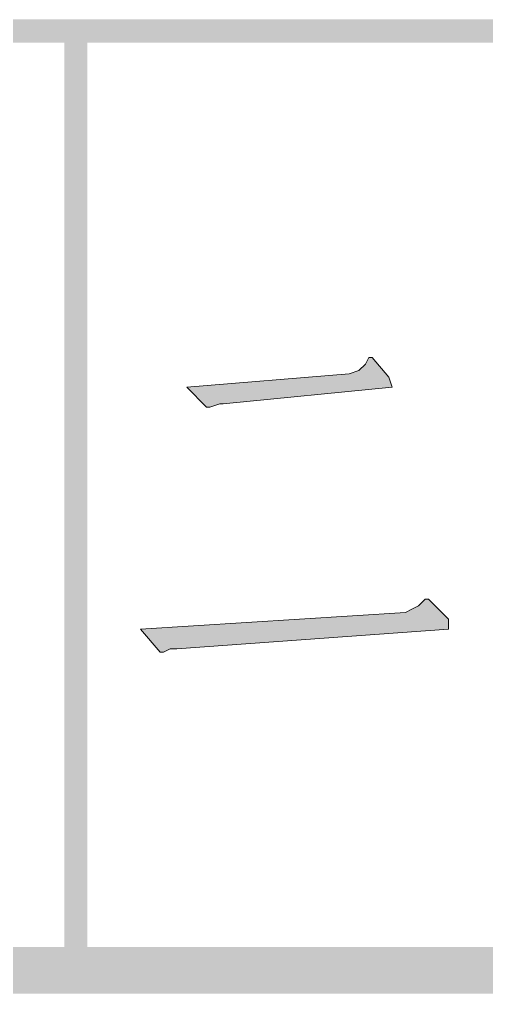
# Model space of a CAD drawing. Header units: millimetres. Extents: x 24 to 410, y 10 to 282.
# Drawn here: x 313.37 to 319.34, y 9.65 to 22.1 of the extents above; entities that cross this region are included whole.
import ezdxf

# ---------------------------------------------------------------- set-up
doc = ezdxf.new("R2010")
doc.units = ezdxf.units.MM

msp = doc.modelspace()

# ---------------------------------------------------------------- hatches: boundary and pattern name
h = msp.add_hatch(color=7)
h.dxf.hatch_style = 2
h.paths.add_polyline_path([(30.098965, 22.098), (30.098965, 21.801667), (410.082965, 22.098)])
h = msp.add_hatch(color=7)
h.dxf.hatch_style = 2
h.paths.add_polyline_path([(30.098965, 21.801667), (410.082965, 22.098), (410.082965, 21.801667)])
h = msp.add_hatch(color=7)
h.dxf.hatch_style = 2
h.paths.add_polyline_path([(314.240333, 21.971), (313.944, 21.971), (314.240333, 9.948333)])
h = msp.add_hatch(color=7)
h.dxf.hatch_style = 2
h.paths.add_polyline_path([(313.944, 21.971), (314.240333, 9.948333), (313.944, 9.948333)])
h = msp.add_hatch(color=7)
h.dxf.hatch_style = 2
h.paths.add_polyline_path([(317.881, 17.78), (317.838667, 17.78), (317.796333, 17.695333), (317.711667, 17.610667), (317.584667, 17.568333), (315.510333, 17.399), (315.764333, 17.145), (315.806667, 17.145), (315.933667, 17.187333), (315.976, 17.187333), (318.135, 17.399), (318.092667, 17.526)])
h = msp.add_hatch(color=7)
h.dxf.hatch_style = 2
h.paths.add_polyline_path([(318.600667, 14.689667), (318.558333, 14.689667), (318.473667, 14.605), (318.389, 14.562667), (318.304333, 14.520333), (314.917667, 14.308667), (315.171667, 14.012333), (315.214, 14.012333), (315.298667, 14.054667), (315.383333, 14.054667), (318.854667, 14.308667), (318.854667, 14.435667)])
h = msp.add_hatch(color=7)
h.dxf.hatch_style = 2
h.paths.add_polyline_path([(30.395333, 10.244667), (29.802667, 9.652), (409.786667, 10.244667)])
h = msp.add_hatch(color=7)
h.dxf.hatch_style = 2
h.paths.add_polyline_path([(29.802667, 9.652), (409.786667, 10.244667), (410.379333, 9.652)])

# ---------------------------------------------------------------- linework, layer by layer
at = {"color": 7, "lineweight": 0}
for points in [[(317.881, 17.78), (317.838667, 17.78), (317.796333, 17.695333), (317.711667, 17.610667), (317.584667, 17.568333), (315.510333, 17.399), (315.764333, 17.145), (315.806667, 17.145), (315.933667, 17.187333), (315.976, 17.187333), (318.135, 17.399), (318.092667, 17.526)], [(318.600667, 14.689667), (318.558333, 14.689667), (318.473667, 14.605), (318.389, 14.562667), (318.304333, 14.520333), (314.917667, 14.308667), (315.171667, 14.012333), (315.214, 14.012333), (315.298667, 14.054667), (315.383333, 14.054667), (318.854667, 14.308667), (318.854667, 14.435667)]]:
    msp.add_lwpolyline(points, close=True, dxfattribs=at)

doc.saveas('drawing.dxf')
